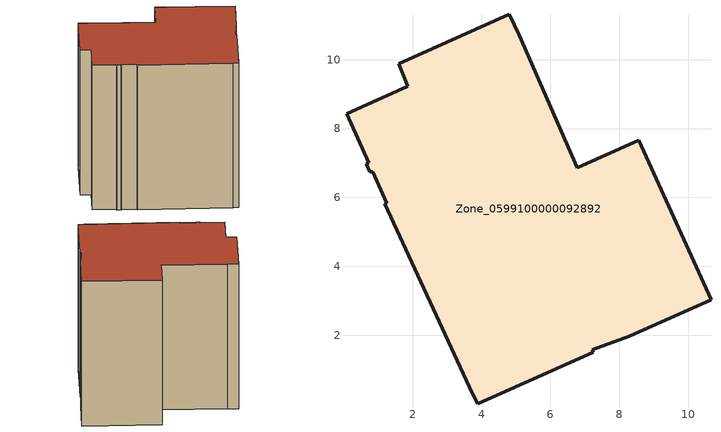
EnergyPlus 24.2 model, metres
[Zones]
Zone_0599100000092892
 floor ground (C_G): 0.84,6.75 0.76,6.75 0.65,6.98 0.72,7.01 0.08,8.43 1.86,9.23 1.6,9.88 4.8,11.32 5.1,10.71 6.78,6.86 8.57,7.66 10.66,3.03 8.29,1.97 7.21,1.58 7.24,1.5 3.89,0.01 3.73,0.31 1.19,5.82 1.25,5.84 z3.18
 wall outside (C_F): 4.8,11.32 1.6,9.88 1.86,9.23 0.08,8.43 0.72,7.01 0.65,6.98 0.76,6.75 0.84,6.75 1.25,5.84 1.19,5.82 3.73,0.31 3.89,0.01 7.24,1.5 7.21,1.58 8.29,1.97 10.66,3.03 8.57,7.66 6.78,6.86 5.1,10.71 4.8,11.32 z3.18:13.61
 roof outside (C_R): 0.76,6.75 0.84,6.75 1.25,5.84 1.19,5.82 3.73,0.31 3.89,0.01 7.24,1.5 7.21,1.58 8.29,1.97 10.66,3.03 8.57,7.66 6.78,6.86 5.1,10.71 4.8,11.32 1.6,9.88 1.86,9.23 0.08,8.43 0.72,7.01 0.65,6.98 z13.61
[BUILDING]
Pand.0599100000092892: North Axis=0; Terrain=City; Loads Convergence Tolerance Value=0.04; Temperature Convergence Tolerance Value=0.4; Solar Distribution=FullExterior; Maximum Number of Warmup Days=25; Minimum Number of Warmup Days=1
[Site:Location]
Rotterdam.The.Hague.AP_ZH_NLD Design_Conditions: Latitude=51.96; Longitude=4.45; Time Zone=1; Elevation=-4.5
[SITE:GROUNDTEMPERATURE:BUILDINGSURFACE]
18, 18, 18, 18, 18, 18, 18, 18, 18, 18, 18, 18
[MATERIAL] Thermal Absorptance=0.9; Solar Absorptance=0.7; Visible Absorptance=0.7
Name | Roughness | Thickness | Conductivity | Density | Specific Heat
G.TC.1946 | MediumSmooth | 0.15 | 1 | 540 | 1210
F.TC.1946 | Rough | 0.3 | 0.857143 | 1920 | 840
R.TC.1946 | MediumRough | 0.2 | 0.909091 | 1500 | 1000
[CONSTRUCTION]
C_G: G.TC.1946
C_F: F.TC.1946
C_R: R.TC.1946
[ZONE]
Zone_0599100000092892: Type=1; Multiplier=1; Ceiling Height=Autocalculate; Volume=Autocalculate; Floor Area=autocalculate; Part of Total Floor Area=Yes
[ZONEINFILTRATION:DESIGNFLOWRATE]
Infil_Zone_0599100000092892: Zone or ZoneList or Space or SpaceList=Zone_0599100000092892; Schedule=AlwaysOn; Design Flow Rate Calculation Method=Flow/Area; Flow Rate per Floor Area=0.003; Constant Term Coefficient=1; Temperature Term Coefficient=0; Velocity Term Coefficient=0; Velocity Squared Term Coefficient=0
[HVACTEMPLATE:ZONE:IDEALLOADSAIRSYSTEM]
Zone_0599100000092892: Maximum Heating Supply Air Temperature=50; Minimum Cooling Supply Air Temperature=13; Maximum Heating Supply Air Humidity Ratio=0.0156; Minimum Cooling Supply Air Humidity Ratio=0.0077; Heating Limit=NoLimit; Cooling Limit=NoLimit; Dehumidification Control Type=ConstantSensibleHeatRatio; Cooling Sensible Heat Ratio=0.7; Dehumidification Setpoint=60; Humidification Control Type=None; Humidification Setpoint=30; Outdoor Air Method=None; Outdoor Air Flow Rate per Person=0.00944; Outdoor Air Flow Rate per Zone Floor Area=0; Outdoor Air Flow Rate per Zone=0; Demand Controlled Ventilation Type=None; Outdoor Air Economizer Type=NoEconomizer; Heat Recovery Type=None; Sensible Heat Recovery Effectiveness=0.7; Latent Heat Recovery Effectiveness=0.65
[ZONECONTROL:THERMOSTAT]
ThermostatControl_Zone_0599100000092892: Zone or ZoneList=Zone_0599100000092892; Control Type Schedule=DualSetpointControlType; Control 1=Thermostat_Zone_0599100000092892; Temperature Difference Between Cutout And Setpoint=0
[THERMOSTATSETPOINT:DUALSETPOINT]
Thermostat_Zone_0599100000092892: Heating Setpoint Temperature Schedule=HeatingSetpoint_Zone_0599100000092892; Cooling Setpoint Temperature Schedule=CoolingSetpoint_Zone_0599100000092892
[SCHEDULE:COMPACT]
HeatingSetpoint_Zone_0599100000092892: Through: 12/31, For: AllDays, Until: 24:00, 21
CoolingSetpoint_Zone_0599100000092892: Through: 12/31, For: AllDays, Until: 24:00, 24
DualSetpointControlType: Through: 12/31, For: AllDays, Until: 24:00, 4
AlwaysOn: Through: 12/31, For: AllDays, Until: 24:00, 1
